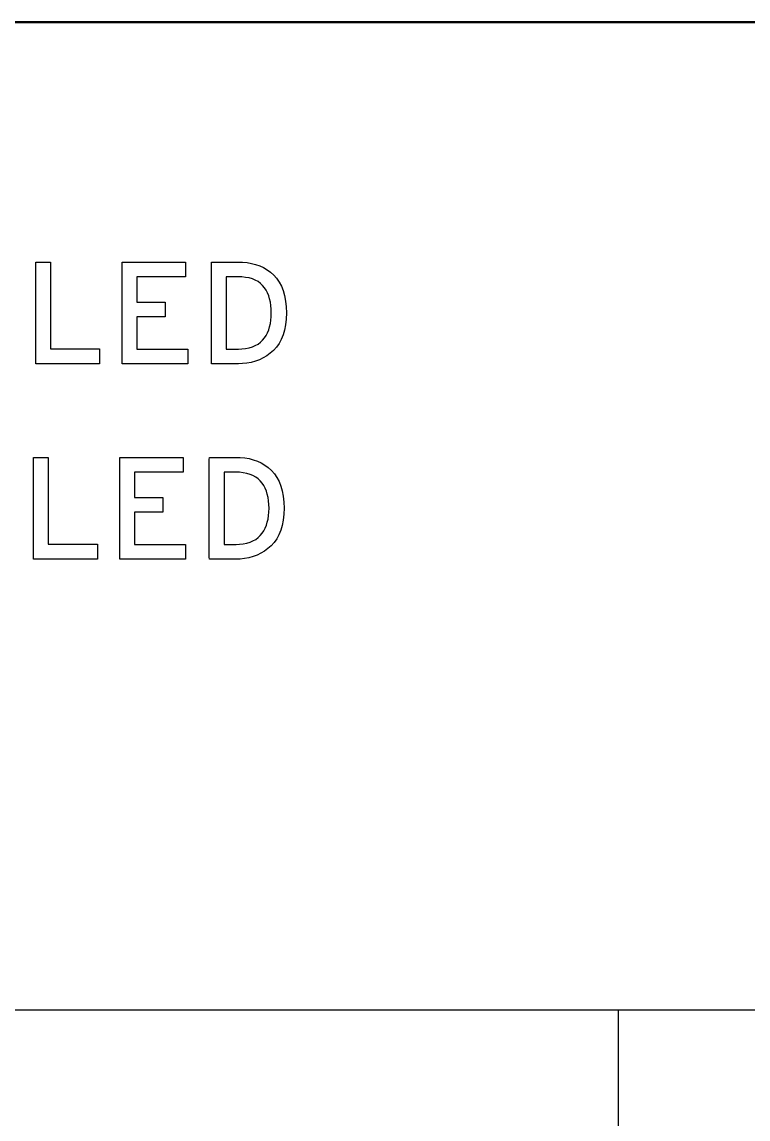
# Model space of a CAD drawing. Extents: x 1 to 47.7, y 0.2 to 35.
# Drawn here: x 12.354 to 13.048, y 13.426 to 14.475 of the extents above; entities that cross this region are included whole.
import ezdxf

# ---------------------------------------------------------------- set-up
doc = ezdxf.new("R2010")
doc.units = 0
doc.header["$MEASUREMENT"] = 0
for name, color, linetype in [('4_1__4U__UP_TO_ONE_IO_BOAR', 7, 'CONTINUOUS'), ('4_2__4U__FRONT_PANEL_W_24_', 7, 'CONTINUOUS'), ('5_1___24__TARGET_LEDS___12', 7, 'CONTINUOUS')]:
    doc.layers.add(name, color=color, linetype=linetype)

msp = doc.modelspace()

# ---------------------------------------------------------------- linework, layer by layer
at = {"layer": '4_1__4U__UP_TO_ONE_IO_BOAR'}
for points in [[(14.6748, 14.4737), (14.5422, 14.4737), (14.4084, 14.4737), (14.2735, 14.4737), (14.1376, 14.4737), (14.0006, 14.4737), (13.8628, 14.4737), (13.7241, 14.4737), (13.5846, 14.4737), (13.3037, 14.4737), (13.0205, 14.4737), (12.7356, 14.4737), (12.1631, 14.4737), (11.5905, 14.4737), (11.3057, 14.4737)], [(12.3672, 14.1479), (12.3672, 14.2451), (12.3813, 14.2451), (12.3813, 14.1622), (12.4282, 14.1622), (12.4282, 14.1479), (12.3672, 14.1479)], [(12.4498, 14.1479), (12.4498, 14.2451), (12.5104, 14.2451), (12.5104, 14.231), (12.4639, 14.231), (12.4639, 14.2069), (12.4909, 14.2069), (12.4909, 14.1928), (12.4639, 14.1928), (12.4639, 14.162), (12.5125, 14.162), (12.5125, 14.1479), (12.4498, 14.1479)], [(11.6045, 13.5308), (14.3445, 13.5308)], [(12.9236, 13.5308), (12.9236, 10.7985)]]:
    msp.add_lwpolyline(points, dxfattribs=at)
for points in [[(12.6067, 14.1965), (12.6065, 14.1907), (12.6059, 14.1852), (12.6049, 14.1802), (12.6035, 14.1755), (12.6018, 14.1712), (12.5997, 14.1673), (12.5973, 14.1638), (12.5944, 14.1607), (12.5913, 14.158), (12.588, 14.1556), (12.5845, 14.1535), (12.5809, 14.1518), (12.5771, 14.1504), (12.5731, 14.1493), (12.569, 14.1485), (12.5647, 14.1481), (12.5608, 14.1479), (12.5595, 14.1479), (12.5567, 14.1479), (12.5528, 14.1479), (12.5483, 14.1479), (12.5438, 14.1479), (12.5398, 14.1479), (12.5368, 14.1479), (12.5353, 14.1479), (12.5352, 14.1499), (12.5352, 14.1584), (12.5352, 14.1717), (12.5352, 14.1879), (12.5352, 14.2051), (12.5352, 14.2214), (12.5352, 14.2347), (12.5352, 14.2431), (12.5353, 14.2451), (12.5368, 14.2451), (12.5398, 14.2451), (12.5438, 14.2451), (12.5483, 14.2451), (12.5528, 14.2451), (12.5567, 14.2451), (12.5595, 14.2451), (12.5608, 14.2451), (12.5647, 14.245), (12.5691, 14.2447), (12.5733, 14.2439), (12.5773, 14.2429), (12.5812, 14.2415), (12.5848, 14.2398), (12.5883, 14.2378), (12.5916, 14.2354), (12.5947, 14.2327), (12.5974, 14.2296), (12.5998, 14.226), (12.6019, 14.2221), (12.6036, 14.2178), (12.6049, 14.2131), (12.6059, 14.2079), (12.6065, 14.2024)], [(12.5923, 14.1965), (12.5922, 14.2002), (12.5919, 14.2036), (12.5914, 14.2069), (12.5907, 14.21), (12.5898, 14.2129), (12.5886, 14.2156), (12.5873, 14.2182), (12.5858, 14.2206), (12.584, 14.2227), (12.5819, 14.2247), (12.5796, 14.2264), (12.577, 14.2278), (12.5742, 14.229), (12.5711, 14.2299), (12.5677, 14.2305), (12.5641, 14.2309), (12.5608, 14.231), (12.5603, 14.231), (12.559, 14.231), (12.5572, 14.231), (12.5552, 14.231), (12.5532, 14.231), (12.5514, 14.231), (12.55, 14.231), (12.5493, 14.231), (12.5493, 14.2296), (12.5493, 14.2236), (12.5493, 14.2142), (12.5493, 14.2026), (12.5493, 14.1904), (12.5493, 14.1789), (12.5493, 14.1694), (12.5493, 14.1634), (12.5493, 14.162), (12.55, 14.162), (12.5514, 14.162), (12.5532, 14.162), (12.5552, 14.162), (12.5572, 14.162), (12.559, 14.162), (12.5603, 14.162), (12.5608, 14.162), (12.5641, 14.1622), (12.5677, 14.1626), (12.5711, 14.1632), (12.5742, 14.1641), (12.577, 14.1653), (12.5796, 14.1668), (12.5819, 14.1685), (12.584, 14.1705), (12.5858, 14.1727), (12.5873, 14.1751), (12.5886, 14.1776), (12.5898, 14.1803), (12.5907, 14.1832), (12.5914, 14.1863), (12.5919, 14.1895), (12.5922, 14.1929)]]:
    msp.add_lwpolyline(points, close=True, dxfattribs=at)
at = {"layer": '4_2__4U__FRONT_PANEL_W_24_'}
for points in [[(14.6289, 14.4745), (14.497, 14.4745), (14.3639, 14.4745), (14.2296, 14.4745), (14.0944, 14.4745), (13.9581, 14.4745), (13.821, 14.4745), (13.5442, 14.4745), (13.2647, 14.4745), (12.9829, 14.4745), (12.6995, 14.4745), (12.1299, 14.4745), (11.5602, 14.4745), (11.2768, 14.4745)], [(12.365, 13.9613), (12.365, 14.0585), (12.3791, 14.0585), (12.3791, 13.9755), (12.4261, 13.9755), (12.4261, 13.9613), (12.365, 13.9613)], [(12.4476, 13.9613), (12.4476, 14.0585), (12.5082, 14.0585), (12.5082, 14.0444), (12.4617, 14.0444), (12.4617, 14.0202), (12.4887, 14.0202), (12.4887, 14.0061), (12.4617, 14.0061), (12.4617, 13.9754), (12.5103, 13.9754), (12.5103, 13.9613), (12.4476, 13.9613)]]:
    msp.add_lwpolyline(points, dxfattribs=at)
for points in [[(12.6045, 14.0099), (12.6043, 14.0041), (12.6037, 13.9986), (12.6027, 13.9935), (12.6013, 13.9889), (12.5996, 13.9846), (12.5975, 13.9807), (12.5951, 13.9772), (12.5923, 13.974), (12.5891, 13.9713), (12.5858, 13.9689), (12.5823, 13.9669), (12.5787, 13.9651), (12.5749, 13.9637), (12.5709, 13.9626), (12.5668, 13.9619), (12.5625, 13.9614), (12.5586, 13.9613), (12.5573, 13.9613), (12.5545, 13.9613), (12.5506, 13.9613), (12.5461, 13.9613), (12.5416, 13.9613), (12.5376, 13.9613), (12.5346, 13.9613), (12.5331, 13.9613), (12.533, 13.9633), (12.533, 13.9717), (12.533, 13.985), (12.533, 14.0013), (12.533, 14.0185), (12.533, 14.0347), (12.533, 14.0481), (12.533, 14.0565), (12.5331, 14.0585), (12.5346, 14.0585), (12.5376, 14.0585), (12.5416, 14.0585), (12.5461, 14.0585), (12.5506, 14.0585), (12.5545, 14.0585), (12.5573, 14.0585), (12.5586, 14.0585), (12.5625, 14.0584), (12.5669, 14.058), (12.5711, 14.0573), (12.5751, 14.0562), (12.579, 14.0549), (12.5826, 14.0532), (12.5861, 14.0511), (12.5894, 14.0488), (12.5925, 14.0461), (12.5952, 14.0429), (12.5977, 14.0394), (12.5997, 14.0355), (12.6014, 14.0311), (12.6027, 14.0264), (12.6037, 14.0213), (12.6043, 14.0158)], [(12.5901, 14.0099), (12.59, 14.0135), (12.5897, 14.017), (12.5892, 14.0202), (12.5885, 14.0233), (12.5876, 14.0263), (12.5865, 14.029), (12.5851, 14.0315), (12.5836, 14.0339), (12.5818, 14.0361), (12.5797, 14.038), (12.5774, 14.0397), (12.5748, 14.0412), (12.572, 14.0423), (12.5689, 14.0432), (12.5655, 14.0439), (12.5619, 14.0443), (12.5586, 14.0444), (12.5581, 14.0444), (12.5568, 14.0444), (12.555, 14.0444), (12.553, 14.0444), (12.551, 14.0444), (12.5492, 14.0444), (12.5478, 14.0444), (12.5471, 14.0444), (12.5471, 14.043), (12.5471, 14.037), (12.5471, 14.0275), (12.5471, 14.016), (12.5471, 14.0038), (12.5471, 13.9923), (12.5471, 13.9828), (12.5471, 13.9768), (12.5471, 13.9754), (12.5478, 13.9754), (12.5492, 13.9754), (12.551, 13.9754), (12.553, 13.9754), (12.555, 13.9754), (12.5568, 13.9754), (12.5581, 13.9754), (12.5586, 13.9754), (12.5619, 13.9755), (12.5655, 13.9759), (12.5689, 13.9766), (12.572, 13.9775), (12.5748, 13.9787), (12.5774, 13.9801), (12.5797, 13.9819), (12.5818, 13.9839), (12.5836, 13.9861), (12.5851, 13.9884), (12.5865, 13.991), (12.5876, 13.9937), (12.5885, 13.9966), (12.5892, 13.9996), (12.5897, 14.0029), (12.59, 14.0063)]]:
    msp.add_lwpolyline(points, close=True, dxfattribs=at)
at = {"layer": '5_1___24__TARGET_LEDS___12'}
for points in [[(14.6577, 14.4745), (14.5013, 14.4745), (14.344, 14.4745), (14.1861, 14.4745), (13.8684, 14.4745), (13.5488, 14.4745), (12.9064, 14.4745), (12.2641, 14.4745), (11.9445, 14.4745), (11.6268, 14.4745), (11.4688, 14.4745)], [(12.365, 13.9613), (12.365, 14.0585), (12.3791, 14.0585), (12.3791, 13.9755), (12.4261, 13.9755), (12.4261, 13.9613), (12.365, 13.9613)], [(12.4476, 13.9613), (12.4476, 14.0585), (12.5082, 14.0585), (12.5082, 14.0444), (12.4617, 14.0444), (12.4617, 14.0202), (12.4887, 14.0202), (12.4887, 14.0061), (12.4617, 14.0061), (12.4617, 13.9754), (12.5103, 13.9754), (12.5103, 13.9613), (12.4476, 13.9613)]]:
    msp.add_lwpolyline(points, dxfattribs=at)
for points in [[(12.6045, 14.0099), (12.6043, 14.0041), (12.6037, 13.9986), (12.6027, 13.9935), (12.6013, 13.9889), (12.5996, 13.9846), (12.5975, 13.9807), (12.5951, 13.9772), (12.5923, 13.974), (12.5891, 13.9713), (12.5858, 13.9689), (12.5823, 13.9669), (12.5787, 13.9651), (12.5749, 13.9637), (12.5709, 13.9626), (12.5668, 13.9619), (12.5625, 13.9614), (12.5586, 13.9613), (12.5573, 13.9613), (12.5545, 13.9613), (12.5506, 13.9613), (12.5461, 13.9613), (12.5416, 13.9613), (12.5376, 13.9613), (12.5346, 13.9613), (12.5331, 13.9613), (12.533, 13.9633), (12.533, 13.9717), (12.533, 13.985), (12.533, 14.0013), (12.533, 14.0185), (12.533, 14.0347), (12.533, 14.0481), (12.533, 14.0565), (12.5331, 14.0585), (12.5346, 14.0585), (12.5376, 14.0585), (12.5416, 14.0585), (12.5461, 14.0585), (12.5506, 14.0585), (12.5545, 14.0585), (12.5573, 14.0585), (12.5586, 14.0585), (12.5625, 14.0584), (12.5669, 14.058), (12.5711, 14.0573), (12.5751, 14.0562), (12.579, 14.0549), (12.5826, 14.0532), (12.5861, 14.0511), (12.5894, 14.0488), (12.5925, 14.0461), (12.5952, 14.0429), (12.5977, 14.0394), (12.5997, 14.0355), (12.6014, 14.0311), (12.6027, 14.0264), (12.6037, 14.0213), (12.6043, 14.0158)], [(12.5901, 14.0099), (12.59, 14.0135), (12.5897, 14.017), (12.5892, 14.0202), (12.5885, 14.0233), (12.5876, 14.0263), (12.5865, 14.029), (12.5851, 14.0315), (12.5836, 14.0339), (12.5818, 14.0361), (12.5797, 14.038), (12.5774, 14.0397), (12.5748, 14.0412), (12.572, 14.0423), (12.5689, 14.0432), (12.5655, 14.0439), (12.5619, 14.0443), (12.5586, 14.0444), (12.5581, 14.0444), (12.5568, 14.0444), (12.555, 14.0444), (12.553, 14.0444), (12.551, 14.0444), (12.5492, 14.0444), (12.5478, 14.0444), (12.5471, 14.0444), (12.5471, 14.043), (12.5471, 14.037), (12.5471, 14.0275), (12.5471, 14.016), (12.5471, 14.0038), (12.5471, 13.9923), (12.5471, 13.9828), (12.5471, 13.9768), (12.5471, 13.9754), (12.5478, 13.9754), (12.5492, 13.9754), (12.551, 13.9754), (12.553, 13.9754), (12.555, 13.9754), (12.5568, 13.9754), (12.5581, 13.9754), (12.5586, 13.9754), (12.5619, 13.9755), (12.5655, 13.9759), (12.5689, 13.9766), (12.572, 13.9775), (12.5748, 13.9787), (12.5774, 13.9801), (12.5797, 13.9819), (12.5818, 13.9839), (12.5836, 13.9861), (12.5851, 13.9884), (12.5865, 13.991), (12.5876, 13.9937), (12.5885, 13.9966), (12.5892, 13.9996), (12.5897, 14.0029), (12.59, 14.0063)]]:
    msp.add_lwpolyline(points, close=True, dxfattribs=at)

doc.saveas('drawing.dxf')
